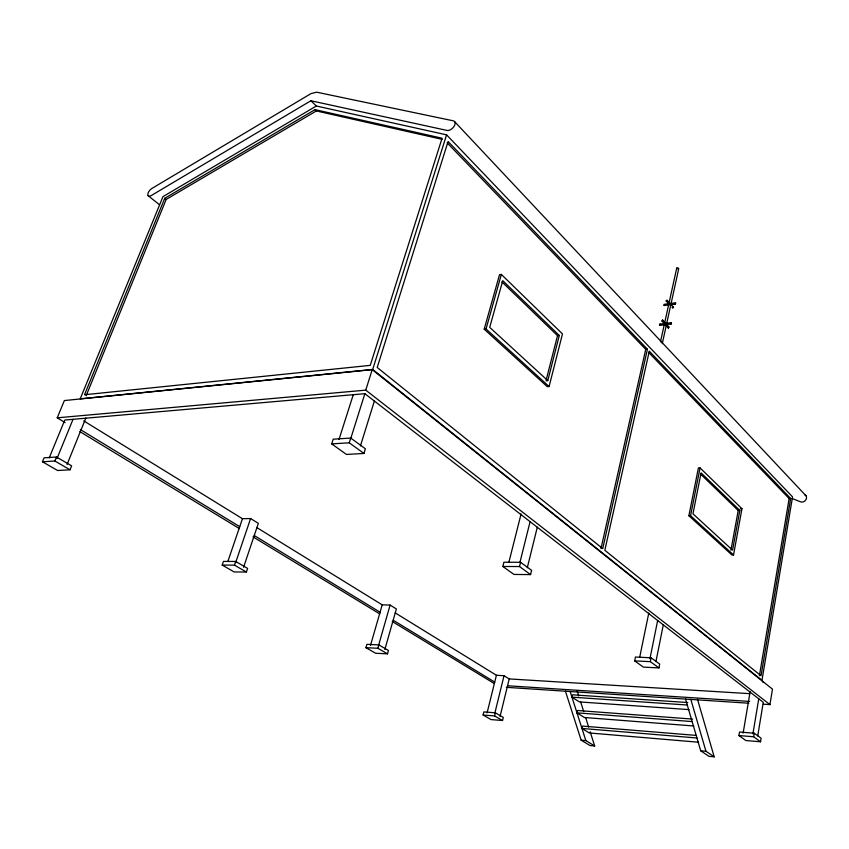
<?xml version="1.0" encoding="UTF-8"?>
<svg xmlns="http://www.w3.org/2000/svg" width="849" height="849" viewBox="0 0 849 849"><rect width="100%" height="100%" fill="white"/><g stroke="black" fill="none" stroke-linecap="round" stroke-linejoin="round"><path stroke-width="1.27" d="M760.534 741.771L761.118 738.237L754.22 733.196L739.521 732.04L738.917 735.574L745.9 740.561L760.534 741.771L753.625 736.752L738.917 735.574M763.357 704.182L769.947 704.617L772.473 689.155L372.212 369.644L64.375 400.558L57.212 417.825L65.14 422.643M757.733 735.913L763.283 702.325L364.868 393.681L64.779 420.043L49.189 457.929M759.431 675.677L789.135 498.543L648.519 352.282M790.674 498.501L761.044 675.762L604.828 550.29L649.294 351.157L790.674 498.501L789.135 498.543M752.914 733.854L758.751 698.812M763.262 682.522L761.967 680.367L792.541 496.888L446.574 134.842L316.337 106.008L310.883 100.755L151.196 195.578A5.052 2.473 -50.2 0 1 147.822 194.241A5.052 2.473 -50.2 0 1 151.897 188.467L310.904 93.655L316.656 92.18L453.366 120.834A5.985 3.449 -44.7 0 1 454.024 126.448A5.985 3.449 -44.7 0 1 447.115 130.449L310.883 100.755M753.625 736.752L754.22 733.196M743.13 733.08L750.134 691.744M730.947 550.163L738.216 510.493L700.361 473.869M739.829 510.461L732.57 550.163L692.964 513.825L701.062 472.882L739.829 510.461L738.216 510.493M733.536 554.949L741.962 508.7L700.043 467.884L698.387 467.948L688.889 515.746L731.912 554.959L733.536 554.949L690.555 515.714L688.889 515.746M658.951 667.93L659.715 664.077L651.119 657.784L635.455 657.041L634.659 660.893L643.362 667.112L658.951 667.93L650.334 661.658L634.659 660.893M690.555 515.714L700.043 467.884M655.937 661.636L663.292 624.864M649.941 658.707L657.657 620.502M650.334 661.658L651.119 657.784M639.775 656.924L648.785 613.042M662.252 343.749L678.733 268.698L678.033 267.891L676.727 268.072L660.48 341.818M698.557 742.228L589.28 732.952L581.958 728.442L582.478 726.086L696.084 735.393M693.803 725.991L584.356 717.49L576.98 712.852L577.49 710.507L692.604 719.082M600.975 548.613L645.728 349.374L447.168 142.823M647.426 349.215L602.737 548.613L377.211 367.468L448.092 141.475L647.426 349.215L645.728 349.374M689.006 709.615L579.389 701.911L571.95 697.156L572.481 694.8L687.764 702.537M502.523 720.525L503.277 717.416L495.37 712.81L483.866 711.908L483.092 715.007L491.04 719.581L502.523 720.525L494.606 715.93L483.092 715.007M500.05 716.503L509.198 678.924L504.03 675.719L496.41 675.263L395.231 612.893M494.776 713.436L504.03 675.719M494.606 715.93L495.37 712.81M530.561 574.593L531.601 570.348L520.564 562.282L503.924 562.24L502.841 566.474L513.974 574.444L530.561 574.593L519.503 566.548L502.841 566.474M487.103 712.82L496.41 675.263M527.303 567.737L537.29 527.25M519.949 562.356L530.084 521.668M519.503 566.548L520.564 562.282M508.859 562.314L521.106 513.9M549.091 386.55L562.473 333.933L501.345 274.418L499.53 274.673L484.195 329.189L547.297 386.698L549.091 386.55L486.042 328.977L484.195 329.189M546.3 379.524L557.517 335.652L501.886 281.826M547.775 380.628L559.3 335.461L502.757 280.658L489.703 327.353L547.775 380.628L545.981 380.776M486.042 328.977L501.345 274.418M387.505 653.847L388.449 650.493L378.856 644.9L366.917 644.338L365.94 647.681L375.587 653.231L387.505 653.847L377.89 648.275L365.94 647.681M384.862 649.464L396.377 608.956L390.116 605.072L382.209 604.859L256.982 527.675M378.463 645.739L390.116 605.072M377.89 648.275L378.856 644.9M370.504 645.357L382.209 604.859M363.934 453.462L365.388 448.771L350.743 438.063L333.201 439.188L331.704 443.878L346.434 454.438L363.934 453.462L349.257 442.796L331.704 443.878M360.422 445.927L374.377 401.046M349.257 442.796L350.743 438.063M57.212 417.825L365.749 390.137L372.212 369.644M350.658 438.795L364.868 393.681M316.337 106.008L162.966 196.639L80.23 398.828L372.69 369.432L446.574 134.842M338.974 439.549L353.269 394.7M246.401 572.046L247.611 568.406L235.704 561.465L223.436 561.433L222.183 565.073L234.144 571.939L246.401 572.046L234.462 565.126L222.183 565.073M243.589 567.249L258.34 523.345L250.593 518.537L242.453 518.718L83.786 420.902M234.462 565.126L235.704 561.465M235.651 562.622L250.593 518.537M227.893 561.359L242.453 518.718M67.05 464.509L85.898 417.931M70.032 469.815L71.634 465.846L56.49 457.017L44.084 457.813L42.45 461.782L57.626 470.505L70.032 469.815L54.856 461.007L42.45 461.782M164.738 198.305L84.529 394.753L370.249 365.367L442.074 138.217L315 109.648L164.738 198.305L166.171 199.451L316.359 110.954L442.149 139.342M86.142 395.772L166.171 199.451M54.856 461.007L56.49 457.017M56.947 458.63L73.025 419.321M668.789 303.836L666.157 300.907L667.006 300.143L673.544 307.412L672.695 308.176L672.143 307.571L672.992 306.807L673.544 307.412M667.558 300.748L666.709 301.512L666.157 300.907M665.128 322.822L662.602 320.062L661.742 320.837L665.329 324.753L671.495 323.862L671.272 322.758L665.637 323.363M662.294 321.453L663.154 320.678L662.602 320.062M668.651 326.653L667.802 327.417L668.354 328.032L669.203 327.268L666.147 323.915M671.272 322.758L670.975 324.148M664.703 323.469L659.503 324.254L659.726 325.358L664.396 324.859M659.726 325.358L660.034 323.978M670.646 304.749L675.316 304.197L675.613 302.828L670.01 303.486M675.613 302.828L675.316 304.197M669.076 303.592L663.907 304.409L664.13 305.502L664.65 305.237M664.13 305.502L669.712 304.855M557.517 335.652L559.3 335.461M740.36 508.731L741.962 508.7M509.198 678.924L749.614 693.654M507.532 685.769L749.635 701.433M506.354 687.329L748.85 703.227M571.95 697.156L687.297 705.02M576.98 712.852L692.137 721.576M581.958 728.442L696.955 737.993M565.434 691.203L581.162 740.19L585.852 740.604L594.661 745.953L590.161 731.785M685.546 699.077L700.712 750.803L705.954 751.269L714.2 756.82L697.464 699.151M594.661 745.953L589.991 745.528L581.162 740.19M714.2 756.82L708.979 756.353L700.712 750.803M792.011 498.437L800.618 501.844A4.203 3.481 -40.3 0 0 805.998 499.594A4.203 3.481 -40.3 0 0 804.64 494.712M677.417 268.868L676.727 268.072M79.859 431.589L239.45 528.619M253.034 536.876L379.811 613.954M392.259 621.521L494.129 683.456M80.294 429.509L239.736 526.688M254.265 535.539L380.076 612.225M393.151 620.194L494.723 682.097M365.749 390.137L769.947 704.617M148.14 195.716L159.559 204.789M372.69 369.432L761.967 680.367M315 109.648L316.359 110.954M454.841 121.874L806.051 495.848M665.839 325.305L668.354 328.032M570.146 691.511L585.852 740.604M577.214 691.128L578.753 695.957M580.674 701.974L583.719 711.558M585.619 717.532L588.644 727.041M690.831 699.427L705.954 751.269"/></g></svg>
